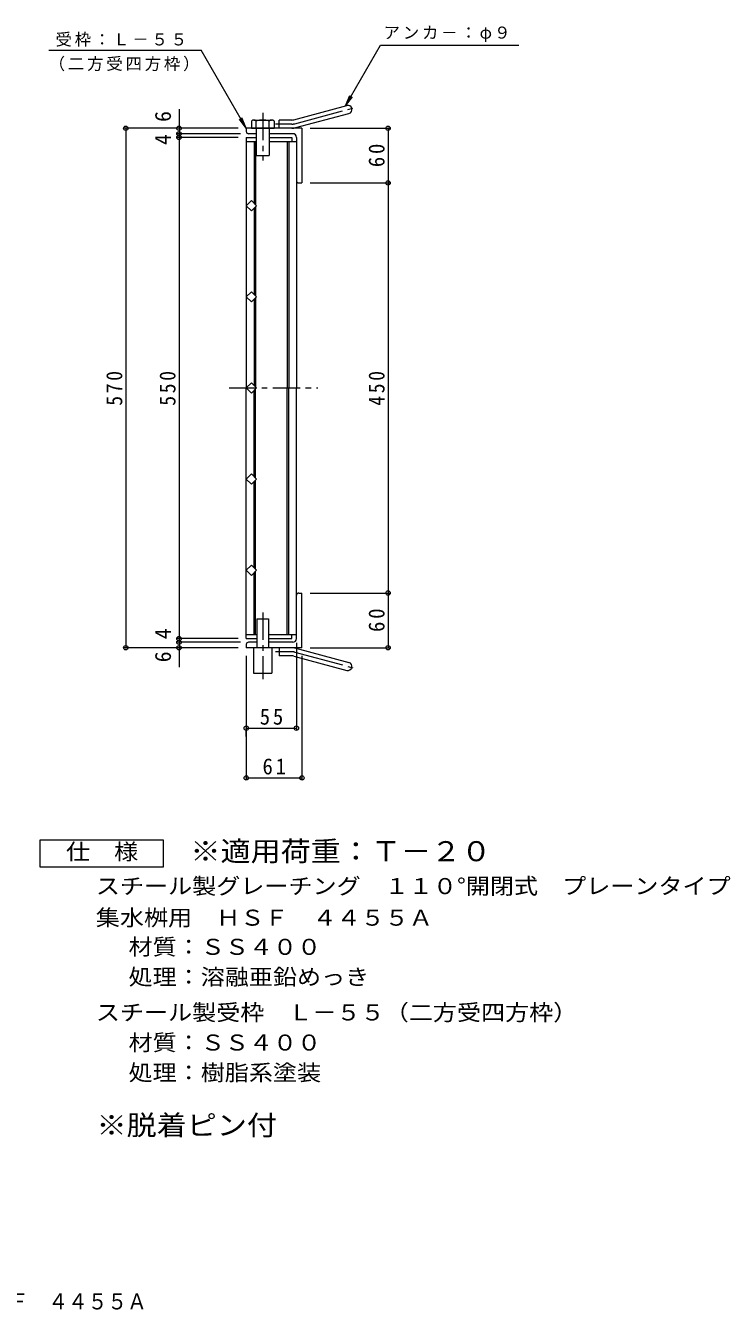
# Model space of a CAD drawing. Units: millimetres, scale not verified. Extents: x -890 to 877, y -823 to 694.
# Drawn here: x 104 to 877, y -823 to 588 of the extents above; entities that cross this region are included whole.
import ezdxf
from ezdxf.enums import TextEntityAlignment as Align

# ---------------------------------------------------------------- set-up
doc = ezdxf.new("R2010")
doc.units = ezdxf.units.MM
doc.header["$LTSCALE"] = 6
doc.header["$PDMODE"] = 32
doc.header["$PDSIZE"] = 4.8
doc.linetypes.add('CHAIN1', pattern=[8, 5, -1, 1, -1])
doc.linetypes.add('CHAIN2', pattern=[12, 9, -1, 1, -1])
for name, color, linetype, lineweight in [('A-1', 2, 'Continuous', 9), ('A-2', 3, 'Continuous', 9), ('A-4', 7, 'Continuous', 9), ('A-5', 7, 'Continuous', 9), ('A-9', 4, 'Continuous', 9), ('F-4_F-4ﾚｲﾔ', 2, 'Continuous', 9)]:
    doc.layers.add(name, color=color, linetype=linetype, lineweight=lineweight)
doc.layers.add('F-5_F-5ﾚｲﾔ', color=2, linetype='Continuous')
doc.styles.add('ＭＳ ゴシック', font='')
doc.styles.get('ＭＳ ゴシック').set_extended_font_data('MS Gothic')

msp = doc.modelspace()

# ---------------------------------------------------------------- linework, layer by layer
at = {"layer": 'A-1'}
for p, q in [((398.361, 484.776), (456.551, 500.368)), ((382.216, 475.469), (382.216, 484.469)), ((396.031, 484.469), (382.216, 484.469)), ((400.69, 476.082), (458.881, 491.675)), ((407.216, 475.469), (346.216, 475.469)), ((346.216, 475.469), (346.216, 471.969)), ((357.216, 469.469), (348.716, 469.469)), ((397.216, 469.469), (371.216, 469.469)), ((407.216, 475.469), (407.216, 415.469)), ((401.216, 465.469), (401.216, 417.969)), ((401.216, -84.531), (401.216, -37.031)), ((403.716, -34.531), (407.216, -34.531)), ((407.216, -94.531), (407.216, -34.531)), ((346.216, -91.031), (346.216, -94.531)), ((407.216, -94.531), (346.216, -94.531)), ((357.716, -88.531), (348.716, -88.531)), ((397.216, -88.531), (370.716, -88.531)), ((382.216, -94.531), (382.216, -103.531)), ((400.69, -95.144), (458.881, -110.737)), ((396.031, -103.531), (382.216, -103.531)), ((398.361, -103.838), (456.551, -119.43))]:
    msp.add_line(p, q, dxfattribs=at)
at = {"layer": 'A-1', "linetype": 'CHAIN2'}
for p, q in [((399.525, 480.429), (464.692, 497.89)), ((396.031, 479.969), (378.411, 479.969)), ((396.031, -99.031), (378.411, -99.031)), ((399.525, -99.491), (464.692, -116.952))]:
    msp.add_line(p, q, dxfattribs=at)
at = {"layer": 'A-1'}
for centre, radius, start, end in [((457.716, 496.021), 4.5, 285.00014, 104.99991), ((396.031, 493.469), 9, 270, 285.00002), ((348.716, 471.969), 2.5, 180, 270), ((396.031, 493.469), 18, 270, 285), ((397.216, 465.469), 4, 0, 90), ((403.716, 417.969), 2.5, 180, 270), ((403.716, -37.031), 2.5, 90, 180), ((397.216, -84.531), 4, 270, 0), ((348.716, -91.031), 2.5, 90, 180), ((396.031, -112.531), 18, 74.99998, 89.99998), ((396.031, -112.531), 9, 74.99998, 90), ((457.716, -115.083), 4.5, 255.00008, 74.99986)]:
    msp.add_arc(centre, radius, start, end, dxfattribs=at)
at = {"layer": 'A-1', "linetype": 'CHAIN2'}
for centre, start, end in [((396.031, 493.469), 270, 284.99995), ((396.031, -112.531), 75.00005, 90)]:
    msp.add_arc(centre, 13.5, start, end, dxfattribs=at)
at = {"layer": 'A-2'}
for p, q in [((346.216, 465.469), (346.216, 190.469)), ((346.216, 465.469), (357.216, 465.469)), ((346.216, 460.969), (357.216, 460.969)), ((354.716, 460.969), (354.716, 393.283)), ((356.216, 460.969), (356.216, 391.783)), ((371.216, 465.469), (396.216, 465.469)), ((391.216, 460.969), (391.216, 190.469)), ((392.716, 460.969), (392.716, 190.469)), ((396.216, 465.469), (396.216, 460.969)), ((354.716, 387.655), (354.716, 293.283)), ((356.216, 389.155), (356.216, 291.783)), ((354.716, 287.655), (354.716, 193.283)), ((356.216, 289.155), (356.216, 191.783)), ((346.216, -84.531), (346.216, 190.469)), ((354.716, 93.283), (354.716, 187.655)), ((356.216, 91.783), (356.216, 189.155)), ((391.216, -80.031), (391.216, 190.469)), ((392.716, -80.031), (392.716, 190.469)), ((354.716, -6.717), (354.716, 87.655)), ((356.216, -8.217), (356.216, 89.155)), ((354.716, -80.031), (354.716, -12.345)), ((356.216, -80.031), (356.216, -10.845)), ((346.216, -80.031), (357.716, -80.031)), ((346.216, -84.531), (357.716, -84.531)), ((370.716, -84.531), (396.216, -84.531)), ((396.216, -84.531), (396.216, -80.031))]:
    msp.add_line(p, q, dxfattribs=at)
at = {"layer": 'A-2', "linetype": 'CHAIN1'}
msp.add_line((327.295, 190.469), (424.69, 190.469), dxfattribs=at)
at = {"layer": 'A-2'}
for points in [[(371.216, 460.969), (401.216, 460.969), (401.216, 190.469)], [(370.716, -80.031), (401.216, -80.031), (401.216, 190.469)]]:
    msp.add_lwpolyline(points, dxfattribs=at)
for points in [[(357.53, 390.469), (351.873, 384.812), (346.216, 390.469), (351.873, 396.126)], [(357.53, 290.469), (351.873, 284.812), (346.216, 290.469), (351.873, 296.126)], [(357.53, 190.469), (351.873, 184.812), (346.216, 190.469), (351.873, 196.126)], [(357.53, 90.469), (351.873, 96.126), (346.216, 90.469), (351.873, 84.812)], [(357.53, -9.531), (351.873, -3.874), (346.216, -9.531), (351.873, -15.188)]]:
    msp.add_lwpolyline(points, close=True, dxfattribs=at)
at = {"layer": 'A-4'}
for p, q in [((272.432, 496.242), (272.432, -115.997)), ((337.216, 475.469), (212.254, 475.469)), ((214.054, 475.469), (214.054, -94.531)), ((339.716, 469.469), (270.632, 469.469)), ((416.216, 475.469), (503.538, 475.469)), ((501.738, 475.469), (501.738, 415.469)), ((337.216, 465.469), (270.632, 465.469)), ((416.216, 415.469), (503.538, 415.469)), ((501.738, 415.469), (501.738, -34.531)), ((416.216, -34.531), (503.538, -34.531)), ((501.738, -34.531), (501.738, -94.531)), ((337.216, -84.531), (270.632, -84.531)), ((337.216, -94.531), (212.254, -94.531)), ((339.716, -88.531), (270.632, -88.531)), ((281.432, -94.531), (274.232, -94.531)), ((401.216, -89.031), (401.216, -184.648)), ((416.216, -94.531), (503.538, -94.531)), ((346.216, -103.531), (346.216, -239.212)), ((407.216, -103.531), (407.216, -239.212)), ((346.216, -182.848), (401.216, -182.848)), ((346.216, -191.848), (346.216, -184.648)), ((346.216, -237.412), (407.216, -237.412))]:
    msp.add_line(p, q, dxfattribs=at)
at = {"layer": 'A-4', "color": 2}
msp.add_line((403.716, 415.469), (407.216, 415.469), dxfattribs=at)
at = {"layer": 'A-4'}
for p in [(214.054, 475.469), (272.432, 475.469), (272.432, 469.469), (272.432, 465.469), (501.738, 475.469), (501.738, 415.469), (501.738, -34.531), (272.432, -84.531), (214.054, -94.531), (272.432, -88.531), (272.432, -94.531), (501.738, -94.531), (346.216, -182.848), (401.216, -182.848), (346.216, -237.412), (407.216, -237.412)]:
    msp.add_point(p, dxfattribs=at)
at = {"layer": 'A-5'}
for p, q in [((129.745, 561.136), (296.756, 561.136)), ((346.216, 475.469), (296.756, 561.136)), ((454.966, 499.918), (459.75, 511.467)), ((454.966, 499.918), (462.576, 509.835)), ((346.216, 475.469), (338.607, 485.386)), ((346.216, 475.469), (341.433, 487.018))]:
    msp.add_line(p, q, dxfattribs=at)
msp.add_lwpolyline([(454.966, 499.918), (493.398, 566.484), (645.08, 566.484)], dxfattribs=at)
at = {"layer": 'A-9'}
for p, q in [((354.497, 484.429), (373.936, 484.429)), ((357.216, 475.469), (357.216, 483.388)), ((371.216, 475.469), (371.216, 483.388)), ((376.655, 483.388), (376.655, 475.469)), ((357.216, 475.469), (357.216, 445.469)), ((371.216, 475.469), (371.216, 445.469)), ((357.216, 445.469), (371.216, 445.469)), ((357.716, -62.834), (370.716, -62.834)), ((357.716, -62.834), (357.716, -94.531)), ((370.716, -62.834), (370.716, -94.531)), ((354.216, -94.531), (354.216, -122.531)), ((374.216, -94.531), (374.216, -122.531)), ((354.216, -122.531), (374.216, -122.531))]:
    msp.add_line(p, q, dxfattribs=at)
at = {"layer": 'A-9', "linetype": 'CHAIN1'}
for p, q in [((364.216, 492.312), (364.216, 440.008)), ((364.216, -55.828), (364.216, -129.023))]:
    msp.add_line(p, q, dxfattribs=at)
at = {"layer": 'A-9'}
msp.add_lwpolyline([(351.777, 483.388), (351.777, 475.469), (376.655, 475.469)], dxfattribs=at)
for centre, radius, start, end in [((354.497, 480.355), 4.074, 48.12389, 131.8763), ((364.216, 460.363), 24.066, 73.09029, 106.90971), ((373.936, 480.355), 4.074, 48.1237, 131.87611)]:
    msp.add_arc(centre, radius, start, end, dxfattribs=at)
at = {"layer": 'F-4_F-4ﾚｲﾔ'}
msp.add_lwpolyline([(119.959, -335.42), (119.959, -305.42), (254.959, -305.42), (254.959, -335.42)], close=True, dxfattribs=at)

# ---------------------------------------------------------------- texts
at = {"layer": 'A-4', "color": 2, "style": 'ＭＳ ゴシック'}
for s, p in [('6', (268.832, 482.335)), ('4', (268.832, 457.062)), ('4', (268.832, -85.229)), ('6', (268.832, -110.586))]:
    msp.add_text(s, height=17.6, rotation=90, dxfattribs=at).set_placement(p, align=Align.BOTTOM_LEFT)
at = {"layer": 'A-4', "color": 2, "char_height": 17.6, "attachment_point": 7, "rotation": 90, "style": 'ＭＳ ゴシック'}
for s, insert in [('\\T1.27;\\W0.95;60', (498.139, 432.719)), ('\\T1.27;\\W0.9;570', (210.454, 170.969)), ('\\T1.27;\\W0.9;550', (268.832, 170.969)), ('\\T1.27;\\W0.9;450', (498.139, 170.969)), ('\\T1.27;\\W0.95;60', (498.139, -77.281))]:
    msp.add_mtext(s, dxfattribs=dict(at, insert=insert))
at = {"layer": 'A-4', "color": 2, "char_height": 17.6, "attachment_point": 7, "style": 'ＭＳ ゴシック'}
for s, insert in [('\\T1.27;\\W0.95;55', (360.966, -179.248)), ('\\T1.27;\\W0.95;61', (363.966, -233.812))]:
    msp.add_mtext(s, dxfattribs=dict(at, insert=insert))
at = {"layer": 'A-5', "char_height": 13.2, "attachment_point": 7, "style": 'ＭＳ ゴシック'}
for s, insert in [('\\T1.17;受枠：Ｌ－５５', (136.945, 564.877)), ('\\T1.17;アンカ－：φ９', (496.801, 570.188)), ('\\T1.17;（二方受四方枠）', (129.479, 537.942))]:
    msp.add_mtext(s, dxfattribs=dict(at, insert=insert))
at = {"layer": 'F-4_F-4ﾚｲﾔ', "style": 'ＭＳ ゴシック', "width": 1.1}
for s, p in [('仕\u3000様', (148.459, -332.421)), ('スチール製グレーチング\u3000１１０°開閉式\u3000プレーンタイプ', (181.212, -370.172)), ('集水桝用\u3000ＨＳＦ\u3000４４５５Ａ', (181.212, -404.86)), ('材質：ＳＳ４００', (217.04, -436.842)), ('処理：溶融亜鉛めっき', (217.04, -469.842)), ('スチール製受枠\u3000Ｌ－５５（二方受四方枠）', (181.213, -508.843)), ('材質：ＳＳ４００', (217.04, -541.843)), ('処理：樹脂系塗装', (217.04, -574.843))]:
    msp.add_text(s, height=17.6, dxfattribs=at).set_placement(p, align=Align.BOTTOM_LEFT)
at = {"layer": 'F-4_F-4ﾚｲﾔ', "color": 3, "style": 'ＭＳ ゴシック', "width": 1.1}
msp.add_text('※脱着ピン付', height=21.99, dxfattribs=at).set_placement((181.97, -636.057), align=Align.BOTTOM_LEFT)
at = {"layer": 'F-5_F-5ﾚｲﾔ', "color": 3, "style": 'ＭＳ ゴシック', "width": 1.1}
msp.add_text('※適用荷重：Ｔ－２０', height=21.99, dxfattribs=at).set_placement((284.959, -335.42), align=Align.BOTTOM_LEFT)
at = {"layer": 'F-5_F-5ﾚｲﾔ', "style": 'ＭＳ ゴシック', "width": 0.9}
msp.add_text('集水桝用\u3000ＨＳＦ\u3000４４５５Ａ', height=17.6, dxfattribs=at).set_placement((-65.348, -825.907), align=Align.BOTTOM_LEFT)

doc.saveas('drawing.dxf')
